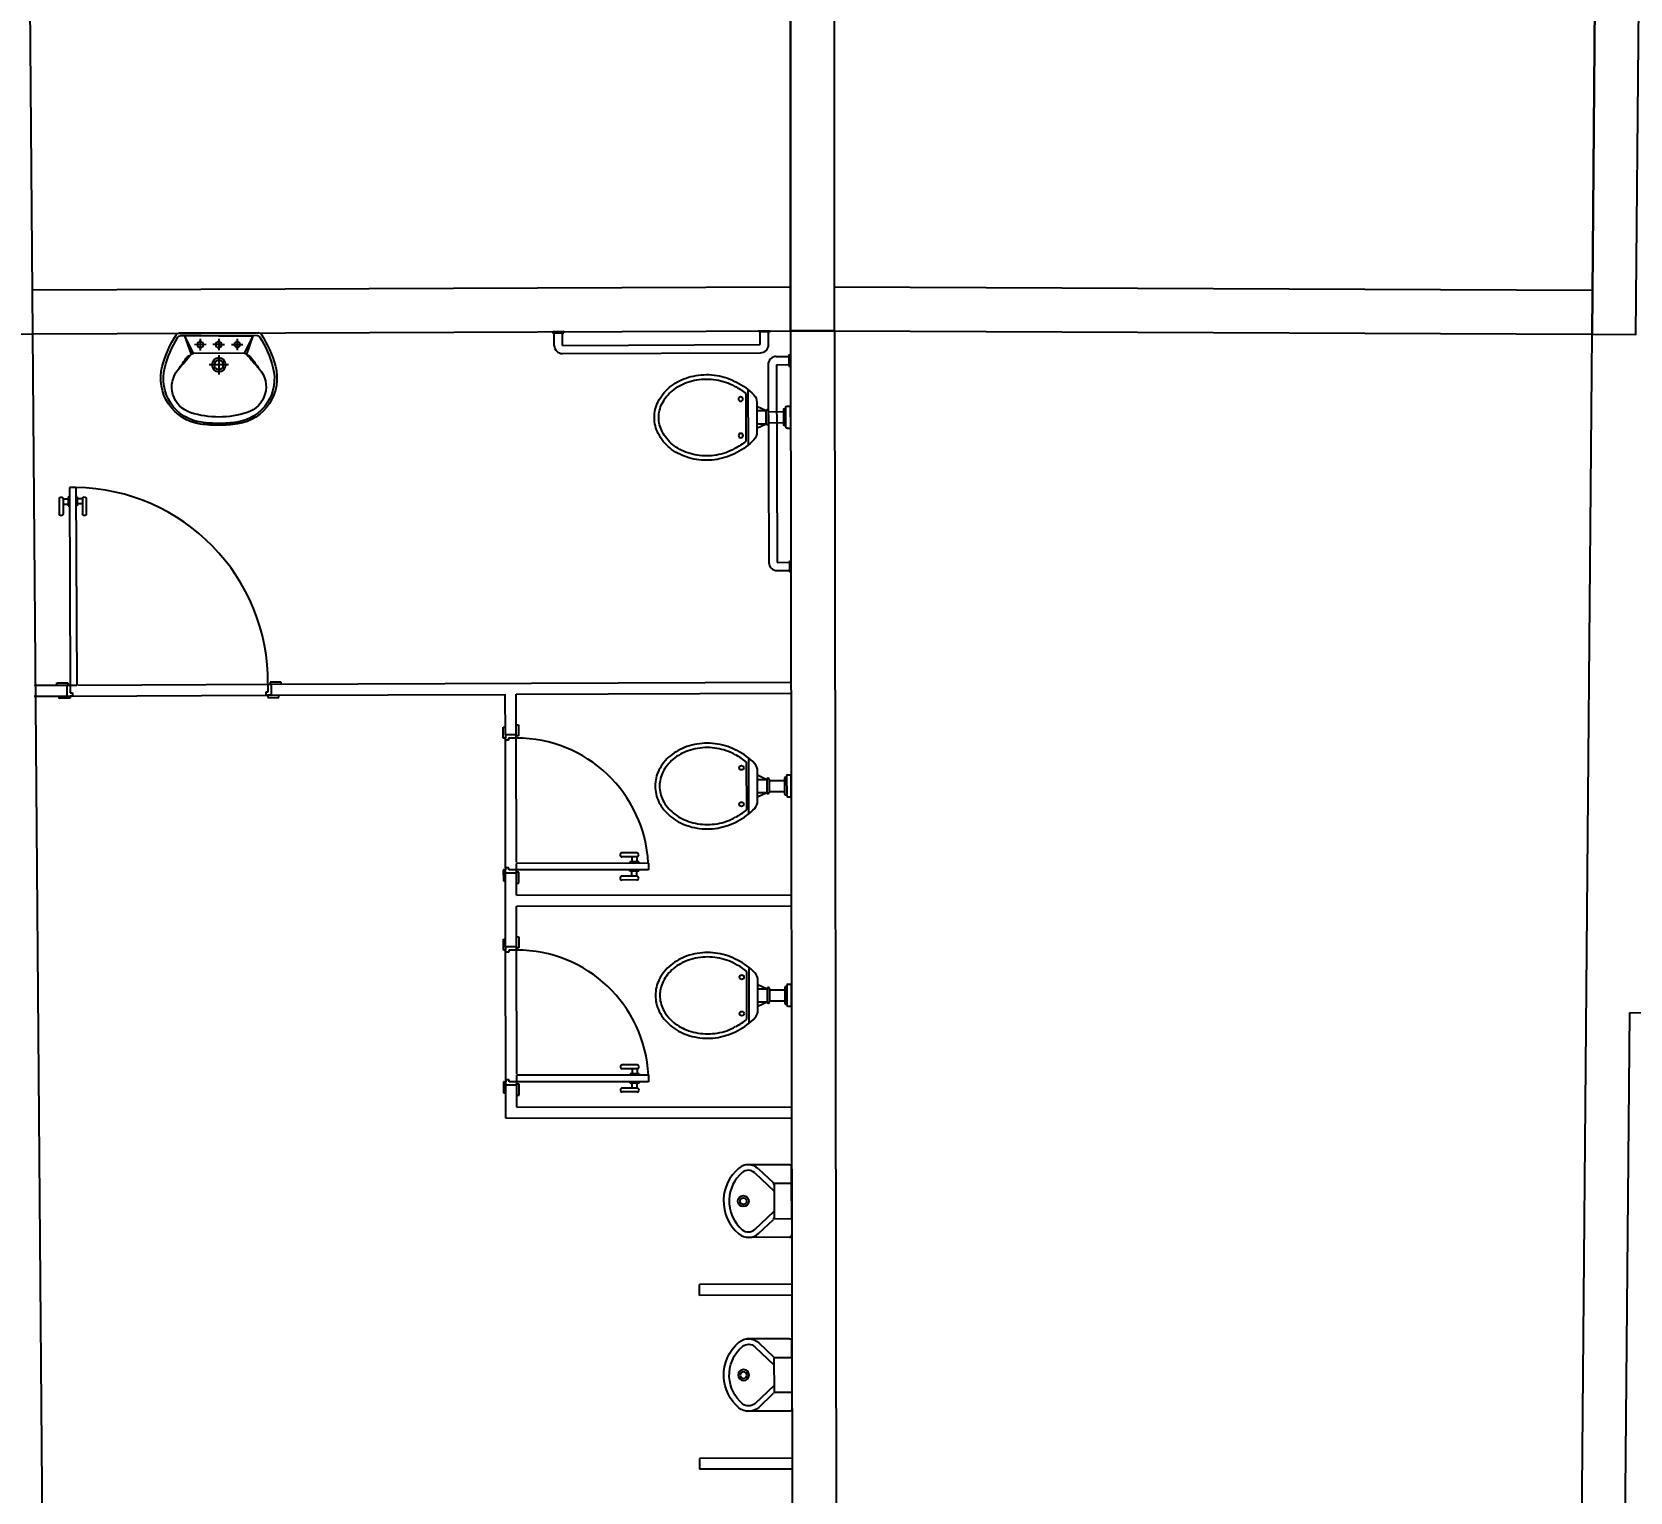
# Model space of a CAD drawing. Extents: x -165 to 137, y 302 to 416.
# Drawn here: x -16.61 to -9.34, y 400.62 to 407.26 of the extents above; entities that cross this region are included whole.
import ezdxf

# ---------------------------------------------------------------- set-up
doc = ezdxf.new("R2010")
doc.units = 0
doc.header["$LTSCALE"] = 0.02
doc.header["$MEASUREMENT"] = 0
doc.layers.get('0').update_dxf_attribs({"linetype": 'CONTINUOUS'})
doc.layers.get('DEFPOINTS').update_dxf_attribs({"linetype": 'CONTINUOUS'})
for name, color, linetype in [('ALV', 2, 'CONTINUOUS'), ('APSAN', 4, 'CONTINUOUS'), ('DIV', 2, 'CONTINUOUS'), ('ESTR', 3, 'CONTINUOUS'), ('MACANETA', 1, 'CONTINUOUS'), ('MARCO', 2, 'CONTINUOUS'), ('PEÇAS', 1, 'CONTINUOUS'), ('PISO', 1, 'CONTINUOUS'), ('PORTA', 2, 'CONTINUOUS'), ('SOLEIRA', 1, 'CONTINUOUS'), ('USO1', 2, 'CONTINUOUS')]:
    doc.layers.add(name, color=color, linetype=linetype)
doc.styles.add('1', font='romans.shx', dxfattribs={"height": 1.1})
doc.dimstyles.new('1-600', dxfattribs={"dimtxt": 1.1, "dimasz": 2.5, "dimexe": 2, "dimexo": 4, "dimgap": 0.2, "dimtad": 1, "dimdec": 0, "dimzin": 4, "dimdsep": 46, "dimlunit": 6, "dimtxsty": '1', "dimblk1": 'NONE', "dimblk2": 'NONE', "dimsah": 1, "dimcen": 0, "dimclrd": 2, "dimclre": 2, "dimclrt": 2, "dimadec": 0, "dimazin": 0, "dimtfac": 1, "dimtdec": 0, "dimtmove": 2, "dimatfit": 3, "dimldrblk": 'NONE', "dimfxl": 0, "dimtolj": 1, "dimtzin": 0, "dimarcsym": 0})

# ---------------------------------------------------------------- blocks, each defined once
blk = doc.blocks.new('*D78')
at = {"layer": 'DEFPOINTS', "color": 0, "transparency": 16777216}
for p in [(15.3101, 412.9698), (-9.5016, 407.3862), (-9.5147, 405.8863), (27.0489, 405.5171), (26.9083, 404.0238)]:
    blk.add_point(p, dxfattribs=at)
at = {"layer": 'USO1', "color": 2, "lineweight": -2, "transparency": 16777216}
for p, q in [((-9.4666, 411.386), (-9.4271, 415.8894)), ((27.424, 409.4995), (27.8454, 413.9747))]:
    blk.add_line(p, q, dxfattribs=at)
blk.add_arc((-13.2663, -22.5931), 436.4992, 84.620314, 89.498363, dxfattribs=at)
at = {"layer": 'USO1', "color": 2, "transparency": 16777216, "insert": (9.1654, 414.0804), "char_height": 1.1, "attachment_point": 5, "rotation": 357.05934, "style": '1'}
blk.add_mtext('\\A1;Física', dxfattribs=at)
blk = doc.blocks.new('_NONE')
at = {"color": 0, "linetype": 'ByBlock'}
blk.add_circle((0, 0), 0.25, dxfattribs=at)
blk = doc.blocks.new('*D79')
at = {"layer": 'DEFPOINTS', "color": 0, "transparency": 16777216}
for p in [(-11.8555, 413.8999), (-16.6234, 407.3879), (-9.5016, 407.3862), (-16.611, 405.888), (-9.5147, 405.8863)]:
    blk.add_point(p, dxfattribs=at)
at = {"layer": 'USO1', "color": 2, "lineweight": -2, "transparency": 16777216}
for p, q in [((-16.6565, 411.3878), (-16.6937, 415.8873)), ((-9.4666, 411.386), (-9.4272, 415.8855))]:
    blk.add_line(p, q, dxfattribs=at)
blk.add_arc((-13.1635, -10.8524), 424.7543, 89.498363, 90.473973, dxfattribs=at)
at = {"layer": 'USO1', "color": 2, "transparency": 16777216, "insert": (-13.0607, 414.6519), "char_height": 1.1, "attachment_point": 5, "rotation": 359.98617, "style": '1'}
blk.add_mtext('\\A1;PRC', dxfattribs=at)
blk = doc.blocks.new('VDC-P-TTN')
for p, q in [((-0.1266, 0.1921), (0.1266, 0.1921)), ((-0.1089, 0.2021), (0.1089, 0.2021)), ((-0.0678, 0.1521), (0.0678, 0.1521)), ((-0.05, 0.1521), (-0.03, 0.1097)), ((-0.03, 0.1521), (-0.03, 0.1097)), ((0.03, 0.1521), (0.03, 0.1097)), ((0.05, 0.1521), (0.03, 0.1097)), ((0.03, 0.1097), (-0.03, 0.1097)), ((0.03, 0.0997), (-0.03, 0.0997)), ((-0.025, 0.0997), (-0.025, 0.03)), ((0.025, 0.0997), (0.025, 0.03)), ((-0.05, 0.015), (-0.05, 0)), ((-0.05, 0), (0.05, 0)), ((0.045, 0.02), (-0.045, 0.02)), ((-0.04, 0.025), (-0.04, 0.02)), ((0.035, 0.03), (-0.035, 0.03)), ((0.04, 0.025), (0.04, 0.02)), ((0.05, 0.015), (0.05, 0))]:
    blk.add_line(p, q)
for points in [[(0.1596, 0.2442, 0.050424), (0.1796, 0.2882, 0.082137), (0.195, 0.3811, 0.082137), (0.1796, 0.4739, 0.090148), (0.1379, 0.549, 0.104406), (0.0726, 0.6013, 0.117345), (0, 0.6186, 0.117345), (-0.0726, 0.6013, 0.104406), (-0.1379, 0.549, 0.090148), (-0.1796, 0.4739, 0.082137), (-0.195, 0.3811, 0.082137)], [(0.1423, 0.2543, 0.050424), (0.1607, 0.2946, 0.082137), (0.175, 0.3811, 0.082137), (0.1607, 0.4675, 0.090148), (0.1224, 0.5363, 0.104406), (0.0636, 0.5834, 0.117345), (0, 0.5986, 0.117345), (-0.0636, 0.5834, 0.104406), (-0.1224, 0.5363, 0.090148), (-0.1607, 0.4675, 0.082137), (-0.175, 0.3811, 0.082137)], [(-0.195, 0.3811, 0.082137), (-0.1796, 0.2882, 0.050424), (-0.1596, 0.2442, 0.104406)], [(-0.175, 0.3811, 0.082137), (-0.1607, 0.2946, 0.050424), (-0.1423, 0.2543, 0.050424)]]:
    blk.add_lwpolyline(points, format="xyb")
for centre in [(-0.083, 0.2256), (0.083, 0.2256)]:
    blk.add_circle(centre, 0.0101)
for centre, radius, start, end in [((0.0804, 0.3597), 0.2663, 205.68633, 226.75578), ((0.0804, 0.3597), 0.2463, 205.68633, 219.7706), ((-0.0804, 0.3597), 0.2663, 313.24422, 334.31367), ((-0.0804, 0.3597), 0.2463, 320.2294, 334.31367), ((-0.0678, 0.2021), 0.05, 226.75578, 270), ((0.0678, 0.2021), 0.05, 270, 313.24422), ((-0.03, 0.1047), 0.005, 90, 270), ((0.03, 0.1047), 0.005, 270, 90), ((-0.045, 0.015), 0.005, 90, 180), ((-0.035, 0.025), 0.005, 90, 180), ((0.035, 0.025), 0.005, 0, 90), ((0.045, 0.015), 0.005, 360, 90)]:
    blk.add_arc(centre, radius, start, end)
blk = doc.blocks.new('MACANETA-TTN')
at = {"layer": 'MACANETA'}
for p, q in [((-0.0765, 0.0523), (-0.0765, 0.12)), ((-0.059, 0.0523), (-0.059, 0.12)), ((-0.059, 0.0755), (-0.0356, 0.0755)), ((-0.0358, 0.0435), (-0.0358, 0.0842)), ((-0.0358, 0.0842), (-0.03, 0.0842)), ((0.0058, 0.0842), (0, 0.0842)), ((0.0058, 0.0435), (0.0058, 0.0842)), ((0.029, 0.0755), (0.0059, 0.0755)), ((0.029, 0.0523), (0.029, 0.12)), ((0.0465, 0.0523), (0.0465, 0.12)), ((-0.059, 0.0523), (-0.0356, 0.0523)), ((-0.0358, 0.0435), (-0.03, 0.0435)), ((0.0058, 0.0435), (0, 0.0435)), ((0.029, 0.0523), (0.0059, 0.0523))]:
    blk.add_line(p, q, dxfattribs=at)
for centre, start, end in [((-0.0678, 0.12), 90, 180), ((-0.0678, 0.12), 0, 90), ((0.0378, 0.12), 90, 180), ((0.0378, 0.12), 0, 90), ((-0.0678, 0.0523), 180, 270), ((-0.0678, 0.0523), 270, 0), ((0.0378, 0.0523), 180, 270), ((0.0378, 0.0523), 270, 0)]:
    blk.add_arc(centre, 0.00874, start, end, dxfattribs=at)
blk = doc.blocks.new('DOOR60-TTN')
at = {"layer": 'PORTA'}
for p, q in [((0.015, -0.6), (0.015, 0)), ((0.015, 0), (0.045, 0)), ((0.045, -0.6), (0.045, 0)), ((0.045, -0.6), (0.015, -0.6))]:
    blk.add_line(p, q, dxfattribs=at)
at = {"layer": 'PORTA', "color": 1}
blk.add_arc((0.015, 0), 0.6, 272.86599, 0, dxfattribs=at)
at = {"layer": 'PORTA'}
blk.add_blockref('MACANETA-TTN', (0.045, -0.6), dxfattribs=at)
blk = doc.blocks.new('MICTR-P-TTN')
for p, q in [((0, 0.08), (0, 0.155)), ((0.01, 0.165), (0.2051, 0.165)), ((0.151, 0.147), (0.0831, 0.083)), ((0, 0.08), (0, -0.08)), ((0.081, 0.08), (0, 0.08)), ((0.1681, 0.1288), (0.08, 0.0456)), ((0.08, -0.0757), (0.08, 0.0757)), ((0.1681, -0.1288), (0.08, -0.0456)), ((0, -0.08), (0, -0.155)), ((0, -0.08), (0.081, -0.08)), ((0.151, -0.147), (0.0831, -0.083)), ((0.01, -0.165), (0.2051, -0.165))]:
    blk.add_line(p, q)
for radius in [0.025, 0.015]:
    blk.add_circle((0.22, 0), radius)
for centre, radius, start, end in [((0.01, 0.155), 0.01, 90, 180), ((0.1973, 0.0979), 0.0675, 49.53195, 133.36342), ((0.1137, 0), 0.1963, 358.27925, 49.53195), ((0.09, 0.0757), 0.01, 133.36342, 180), ((0.1973, 0.0979), 0.0425, 49.53195, 133.36342), ((0.1137, 0), 0.1713, 357.40045, 49.53195), ((0.1137, 0), 0.1713, 310.46805, 357.35095), ((0.1137, 0), 0.1963, 310.46805, 357.70121), ((0.09, -0.0757), 0.01, 180, 226.63658), ((0.1973, -0.0979), 0.0425, 226.63658, 310.46805), ((0.01, -0.155), 0.01, 180, 270), ((0.1973, -0.0979), 0.0675, 226.63658, 310.46805)]:
    blk.add_arc(centre, radius, start, end)
blk = doc.blocks.new('A$C70DC1065')
at = {"layer": 'APSAN', "color": 1}
for p, q in [((0.42, 0.4395), (0.42, 0.0751)), ((0.4074, 0.4127), (0.3233, 0.3829)), ((0.4074, 0.4127), (0.3276, 0.3734)), ((0.3276, 0.3734), (0.3276, 0.1412)), ((0.3675, 0.3151), (0.3675, 0.3676)), ((0.4074, 0.4326), (0.4074, 0.1019)), ((0.4074, 0.2573), (0.4074, 0.4127)), ((0.2751, 0.3014), (0.2751, 0.2132)), ((0.3938, 0.3413), (0.3413, 0.3413)), ((0.3192, 0.2573), (0.231, 0.2573)), ((0.3938, 0.2573), (0.3413, 0.2573)), ((0.3675, 0.2573), (0.3675, 0.2836)), ((0.3675, 0.2573), (0.3675, 0.2311)), ((0.4074, 0.2573), (0.4074, 0.0821)), ((0.3938, 0.1733), (0.3413, 0.1733)), ((0.3675, 0.1996), (0.3675, 0.1471)), ((0.4074, 0.1019), (0.3233, 0.1318)), ((0.4074, 0.1019), (0.3276, 0.1412))]:
    blk.add_line(p, q, dxfattribs=at)
for centre, radius in [((0.3675, 0.3413), 0.0137), ((0.2751, 0.2573), 0.0315), ((0.2751, 0.2573), 0.021), ((0.3675, 0.2573), 0.0137), ((0.3675, 0.1733), 0.0137)]:
    blk.add_circle(centre, radius, dxfattribs=at)
for centre, radius, start, end in [((0.2141, 0.3117), 0.2102, 74.88853, 171.87462), ((0.2116, 0.3104), 0.1995, 75.28172, 172.11494), ((0.1339, 0.015), 0.5176, 57.21407, 74.88853), ((0.1751, 0.3483), 0.1233, 49.44029, 162.413), ((-3.6521, -5.024), 6.7189, 53.83475, 54.44029), ((-4.1136, -4.6626), 6.7189, 48.67232, 49.44029), ((0.1339, 0.015), 0.505, 58.01014, 75.28172), ((0.3948, 0.4326), 0.0126, 0, 58.01014), ((0.4074, 0.4395), 0.0126, 0, 57.21407), ((0.462, 0.2573), 0.4242, 162.413, 180), ((0.3048, 0.3893), 0.0137, 351.72894, 53.83475), ((0.315, 0.3734), 0.0126, 0, 48.67232), ((0.595, 0.2573), 0.595, 171.87462, 180), ((0.595, 0.2573), 0.5866, 172.11494, 180), ((0.595, 0.2573), 0.595, 180, 188.12538), ((0.595, 0.2573), 0.5866, 180, 187.88506), ((0.462, 0.2573), 0.4242, 180, 197.587), ((0.2141, 0.2029), 0.2102, 188.12538, 285.11147), ((0.2116, 0.2042), 0.1995, 187.88506, 284.71828), ((0.1751, 0.1664), 0.1233, 197.587, 310.55971), ((-4.1136, 5.1773), 6.7189, 310.55971, 311.32768), ((-3.6521, 5.5386), 6.7189, 305.55971, 306.16525), ((0.3048, 0.1254), 0.0137, 306.16525, 8.27106), ((0.315, 0.1412), 0.0126, 311.32768, 0), ((0.3948, 0.0821), 0.0126, 301.98986, 0), ((0.4074, 0.0751), 0.0126, 302.78593, 0), ((0.1339, 0.4997), 0.505, 284.71828, 301.98986), ((0.1339, 0.4997), 0.5176, 285.11147, 302.78593)]:
    blk.add_arc(centre, radius, start, end, dxfattribs=at)
blk = doc.blocks.new('A$C57A92420')
at = {"layer": 'PEÇAS', "rotation": 270}
blk.add_blockref('A$C70DC1065', (0, 0.42), dxfattribs=at)
blk = doc.blocks.new('A$C45A07D1F')
at = {"layer": 'PEÇAS', "rotation": 90}
blk.add_blockref('A$C57A92420', (0.42, 0), dxfattribs=at)
blk = doc.blocks.new('A$C4B7A4C66')
at = {"layer": 'PISO', "xscale": -1}
blk.add_blockref('A$C45A07D1F', (0.42, 0), dxfattribs=at)

msp = doc.modelspace()

# ---------------------------------------------------------------- linework, layer by layer
at = {"layer": 'ALV'}
for p, q in [((-16.6054, 406.088), (-13.1572, 406.1018)), ((-12.9555, 406.1018), (-9.5074, 406.0862)), ((-16.6046, 405.888), (-13.1564, 405.9018)), ((-13.1565, 405.9018), (-13.1425, 396.1042)), ((-12.9564, 405.9018), (-9.5083, 405.8862)), ((-12.9564, 405.9018), (-12.9425, 396.1045)), ((-16.5259, 396.0994), (-16.6046, 405.8889)), ((-9.5567, 400.2047), (-9.5083, 405.8872)), ((-15.5193, 404.2923), (-13.15, 404.3018)), ((-16.5981, 404.288), (-16.4493, 404.2886)), ((-16.5979, 404.238), (-16.4491, 404.2386)), ((-15.5191, 404.2423), (-14.4541, 404.2466)), ((-14.4041, 404.2468), (-13.1498, 404.2518)), ((-9.3594, 400.2029), (-9.336, 402.7989)), ((-9.336, 402.7989), (-6.789, 402.7729))]:
    msp.add_line(p, q, dxfattribs=at)
at = {"layer": 'DIV'}
for p, q in [((-16.4493, 404.2886), (-16.4491, 404.2386)), ((-15.5193, 404.2923), (-15.5191, 404.2423)), ((-14.4538, 404.0623), (-14.4541, 404.2473)), ((-14.4038, 404.0623), (-14.4041, 404.2473)), ((-14.4038, 404.0623), (-14.4538, 404.0623)), ((-14.4029, 403.4323), (-14.4529, 403.4323)), ((-14.4525, 403.0973), (-14.4529, 403.4323)), ((-14.4028, 403.3323), (-14.4029, 403.4323)), ((-14.4028, 403.3323), (-13.1528, 403.3341)), ((-14.4027, 403.2823), (-13.1527, 403.2841)), ((-14.4025, 403.0974), (-14.4027, 403.2823)), ((-14.4025, 403.0974), (-14.4525, 403.0973)), ((-14.4016, 402.4674), (-14.4516, 402.4673)), ((-14.4514, 402.3173), (-14.4516, 402.4673)), ((-14.4014, 402.3674), (-14.4016, 402.4674)), ((-14.4014, 402.3674), (-13.1514, 402.3691)), ((-14.4514, 402.3173), (-13.1514, 402.3191)), ((-13.1503, 401.5611), (-13.5709, 401.5605)), ((-13.5708, 401.5105), (-13.5709, 401.5605)), ((-13.1502, 401.5111), (-13.5708, 401.5105)), ((-13.1491, 400.7694), (-13.5698, 400.7688)), ((-13.5698, 400.7688), (-13.5697, 400.7188)), ((-13.1491, 400.7194), (-13.5697, 400.7188))]:
    msp.add_line(p, q, dxfattribs=at)
at = {"layer": 'ESTR'}
msp.add_line((-12.9565, 405.9018), (-13.1565, 405.9018), dxfattribs=at)
for points in [[(-16.8046, 405.8863), (-16.6046, 405.888), (-16.617, 407.3879), (-16.817, 407.3862), (-16.8046, 405.8863), (-16.817, 407.3862), (-16.617, 407.3879)], [(-13.1565, 405.9018), (-12.9565, 405.9018), (-12.9561, 407.4018), (-13.1561, 407.4018), (-13.1565, 405.9018), (-13.1561, 407.4018), (-12.9561, 407.4018)], [(-9.5083, 405.8862), (-9.3083, 405.8845), (-9.2952, 407.3844), (-9.4952, 407.3862), (-9.5083, 405.8862), (-9.4952, 407.3862), (-9.2952, 407.3844)]]:
    msp.add_lwpolyline(points, dxfattribs=at)
at = {"layer": 'MARCO'}
for p, q in [((-16.4944, 404.2984), (-16.4444, 404.2986)), ((-16.4943, 404.2884), (-16.4944, 404.2984)), ((-16.4444, 404.2986), (-16.4443, 404.2886)), ((-15.4744, 404.3025), (-15.5244, 404.3023)), ((-15.5244, 404.3023), (-15.5243, 404.2923)), ((-15.4743, 404.2925), (-15.4744, 404.3025)), ((-16.4841, 404.2284), (-16.4841, 404.2384)), ((-16.4341, 404.2286), (-16.4841, 404.2284)), ((-16.4493, 404.2886), (-16.4443, 404.2886)), ((-16.4491, 404.2386), (-16.4341, 404.2386)), ((-16.4443, 404.2886), (-16.4343, 404.2886)), ((-16.4343, 404.2886), (-16.4342, 404.2536)), ((-16.4342, 404.2536), (-16.4242, 404.2537)), ((-16.4241, 404.2387), (-16.4341, 404.2386)), ((-16.4341, 404.2386), (-16.4341, 404.2286)), ((-16.4242, 404.2537), (-16.4241, 404.2387)), ((-15.5342, 404.2572), (-15.5442, 404.2572)), ((-15.5442, 404.2572), (-15.5441, 404.2422)), ((-15.5441, 404.2422), (-15.5341, 404.2422)), ((-15.5243, 404.2923), (-15.5343, 404.2922)), ((-15.5343, 404.2922), (-15.5342, 404.2572)), ((-15.5191, 404.2423), (-15.5341, 404.2422)), ((-15.5341, 404.2422), (-15.5341, 404.2322)), ((-15.5341, 404.2322), (-15.4841, 404.2324)), ((-15.5193, 404.2923), (-15.5243, 404.2923)), ((-15.4841, 404.2324), (-15.4841, 404.2424)), ((-14.4638, 404.0473), (-14.4639, 404.0973)), ((-14.4639, 404.0973), (-14.4539, 404.0973)), ((-14.4039, 404.1073), (-14.3939, 404.1074)), ((-14.3939, 404.1074), (-14.3938, 404.0574)), ((-14.4538, 404.0473), (-14.4638, 404.0473)), ((-14.4538, 404.0623), (-14.4538, 404.0473)), ((-14.4538, 404.0373), (-14.4538, 404.0473)), ((-14.4388, 404.0373), (-14.4538, 404.0373)), ((-14.4038, 404.0473), (-14.4388, 404.0473)), ((-14.4388, 404.0473), (-14.4388, 404.0373)), ((-14.4038, 404.0623), (-14.4038, 404.0573)), ((-14.3938, 404.0574), (-14.4038, 404.0573)), ((-14.4038, 404.0573), (-14.4038, 404.0473)), ((-14.453, 403.4473), (-14.463, 403.4473)), ((-14.463, 403.4473), (-14.4629, 403.3973)), ((-14.438, 403.4573), (-14.453, 403.4573)), ((-14.453, 403.4573), (-14.453, 403.4473)), ((-14.4529, 403.4323), (-14.453, 403.4473)), ((-14.438, 403.4473), (-14.438, 403.4573)), ((-14.403, 403.4473), (-14.438, 403.4473)), ((-14.4029, 403.4373), (-14.403, 403.4473)), ((-14.3929, 403.4374), (-14.4029, 403.4373)), ((-14.4029, 403.4323), (-14.4029, 403.4373)), ((-14.3929, 403.3874), (-14.3929, 403.4374)), ((-14.4629, 403.3973), (-14.4529, 403.3973)), ((-14.4029, 403.3873), (-14.3929, 403.3874)), ((-14.4025, 403.1424), (-14.3925, 403.1424)), ((-14.3925, 403.1424), (-14.3925, 403.0924)), ((-14.4624, 403.0823), (-14.4625, 403.1323)), ((-14.4625, 403.1323), (-14.4525, 403.1323)), ((-14.4524, 403.0823), (-14.4624, 403.0823)), ((-14.4525, 403.0973), (-14.4524, 403.0823)), ((-14.4524, 403.0723), (-14.4524, 403.0823)), ((-14.4374, 403.0723), (-14.4524, 403.0723)), ((-14.4024, 403.0824), (-14.4374, 403.0823)), ((-14.4374, 403.0823), (-14.4374, 403.0723)), ((-14.4025, 403.0974), (-14.4025, 403.0924)), ((-14.3925, 403.0924), (-14.4025, 403.0924)), ((-14.4025, 403.0924), (-14.4024, 403.0824)), ((-14.4516, 402.4823), (-14.4616, 402.4823)), ((-14.4616, 402.4823), (-14.4615, 402.4323)), ((-14.4366, 402.4923), (-14.4516, 402.4923)), ((-14.4516, 402.4923), (-14.4516, 402.4823)), ((-14.4516, 402.4673), (-14.4516, 402.4823)), ((-14.4366, 402.4823), (-14.4366, 402.4923)), ((-14.4016, 402.4824), (-14.4366, 402.4823)), ((-14.4016, 402.4724), (-14.4016, 402.4824)), ((-14.4615, 402.4323), (-14.4515, 402.4323)), ((-14.3916, 402.4724), (-14.4016, 402.4724)), ((-14.4016, 402.4674), (-14.4016, 402.4724)), ((-14.4015, 402.4224), (-14.3915, 402.4224)), ((-14.3915, 402.4224), (-14.3916, 402.4724))]:
    msp.add_line(p, q, dxfattribs=at)
at = {"layer": 'PEÇAS'}
for p, q in [((-14.231, 405.835), (-14.2312, 405.8925)), ((-14.1935, 405.8351), (-14.1937, 405.8926)), ((-14.1935, 405.8351), (-13.2935, 405.8388)), ((-13.2935, 405.8388), (-13.2938, 405.8962)), ((-13.256, 405.8389), (-13.2563, 405.8964)), ((-14.1933, 405.7976), (-13.2934, 405.8013)), ((-13.2206, 405.7848), (-13.1631, 405.785)), ((-13.258, 405.7471), (-13.2544, 404.8472)), ((-13.2205, 405.7473), (-13.163, 405.7476)), ((-13.2205, 405.7473), (-13.2169, 404.8474)), ((-13.2169, 404.8474), (-13.1594, 404.8476)), ((-13.2167, 404.8099), (-13.1592, 404.8101))]:
    msp.add_line(p, q, dxfattribs=at)
for points in [[(-14.1875, 405.8927), (-14.1875, 405.8977), (-14.2375, 405.8975), (-14.2375, 405.8925)], [(-13.3, 405.8962), (-13.3, 405.9012), (-13.25, 405.9014), (-13.25, 405.8964)], [(-13.1629, 405.7413), (-13.1579, 405.7413), (-13.1582, 405.7913), (-13.1632, 405.7913)], [(-13.1594, 404.8539), (-13.1544, 404.8539), (-13.1542, 404.8039), (-13.1592, 404.8039)]]:
    msp.add_lwpolyline(points, close=True, dxfattribs=at)
for centre, start, end in [((-14.1935, 405.8351), 180.23007, 270.23007), ((-13.2935, 405.8388), 270.23007, 0.23007), ((-13.2205, 405.7473), 90.23007, 180.23007), ((-13.2169, 404.8474), 180.23007, 270.23007)]:
    msp.add_arc(centre, 0.0375, start, end, dxfattribs=at)
at = {"layer": 'PORTA'}
for p, q in [((-16.4079, 405.1887), (-16.4379, 405.1886)), ((-16.4379, 405.1886), (-16.4343, 404.2886)), ((-16.4079, 405.1887), (-16.4043, 404.2887)), ((-16.4343, 404.2886), (-16.4043, 404.2887))]:
    msp.add_line(p, q, dxfattribs=at)
at = {"layer": 'PORTA', "color": 1}
msp.add_arc((-16.4202, 404.3022), 0.8859, 359.35667, 89.20918, dxfattribs=at)
at = {"layer": 'SOLEIRA'}
for p, q in [((-16.4241, 404.2387), (-15.5441, 404.2422)), ((-16.3993, 404.2888), (-15.5243, 404.2923)), ((-14.453, 403.4573), (-14.4538, 404.0373)), ((-14.403, 403.4823), (-14.4038, 404.0573)), ((-14.4516, 402.4923), (-14.4524, 403.0723)), ((-14.4016, 402.5174), (-14.4025, 403.0924))]:
    msp.add_line(p, q, dxfattribs=at)

# ---------------------------------------------------------------- block references
at = {"layer": 'PEÇAS'}
for name, p, rotation in [('A$C4B7A4C66', (-16.0156, 405.8903), 270.2300808862534), ('VDC-P-TTN', (-13.1535, 403.8297), 90.08151529089979), ('VDC-P-TTN', (-13.1521, 402.8767), 90.08151529089979), ('MICTR-P-TTN', (-13.1508, 401.9399), 180.0815152909454)]:
    msp.add_blockref(name, p, dxfattribs=dict(at, rotation=rotation))
at = {"layer": 'PEÇAS', "xscale": -1}
for name, p, rotation in [('VDC-P-TTN', (-13.157, 405.5086), 90.23006817089987), ('MICTR-P-TTN', (-13.1497, 401.1481), 0.08151529089984065)]:
    msp.add_blockref(name, p, dxfattribs=dict(at, rotation=rotation))
at = {"layer": 'PORTA', "extrusion": (0, 0, -1), "zscale": -1, "rotation": 179.7699318368226}
msp.add_blockref('MACANETA-TTN', (16.4079, 405.1887), dxfattribs=at)
at = {"layer": 'PORTA', "rotation": 90.08151529861867}
for p in [(-14.4029, 403.4323), (-14.4016, 402.4674)]:
    msp.add_blockref('DOOR60-TTN', p, dxfattribs=at)

# ---------------------------------------------------------------- dimensions: what is measured, and where the dimension line sits
at = {"layer": 'USO1'}
for base, line1, line2, text, picture, middle in [((-11.8555, 413.8999), ((-9.5016, 407.3862), (-9.5147, 405.8863)), ((-16.611, 405.888), (-16.6234, 407.3879)), 'PRC', '*D79', (-13.0607, 414.6519)), ((15.3101, 412.9698), ((27.0489, 405.5171), (26.9083, 404.0238)), ((-9.5016, 407.3862), (-9.5147, 405.8863)), 'Física', '*D78', (9.1654, 414.0804))]:
    dim = msp.add_angular_dim_2l(base=base, line1=line1, line2=line2, text=text, dimstyle='1-600', override={"dimazin": 1}, dxfattribs=at)
    dim.commit()
    dim.dimension.update_dxf_attribs({"geometry": picture, "text_midpoint": middle})

doc.saveas('drawing.dxf')
